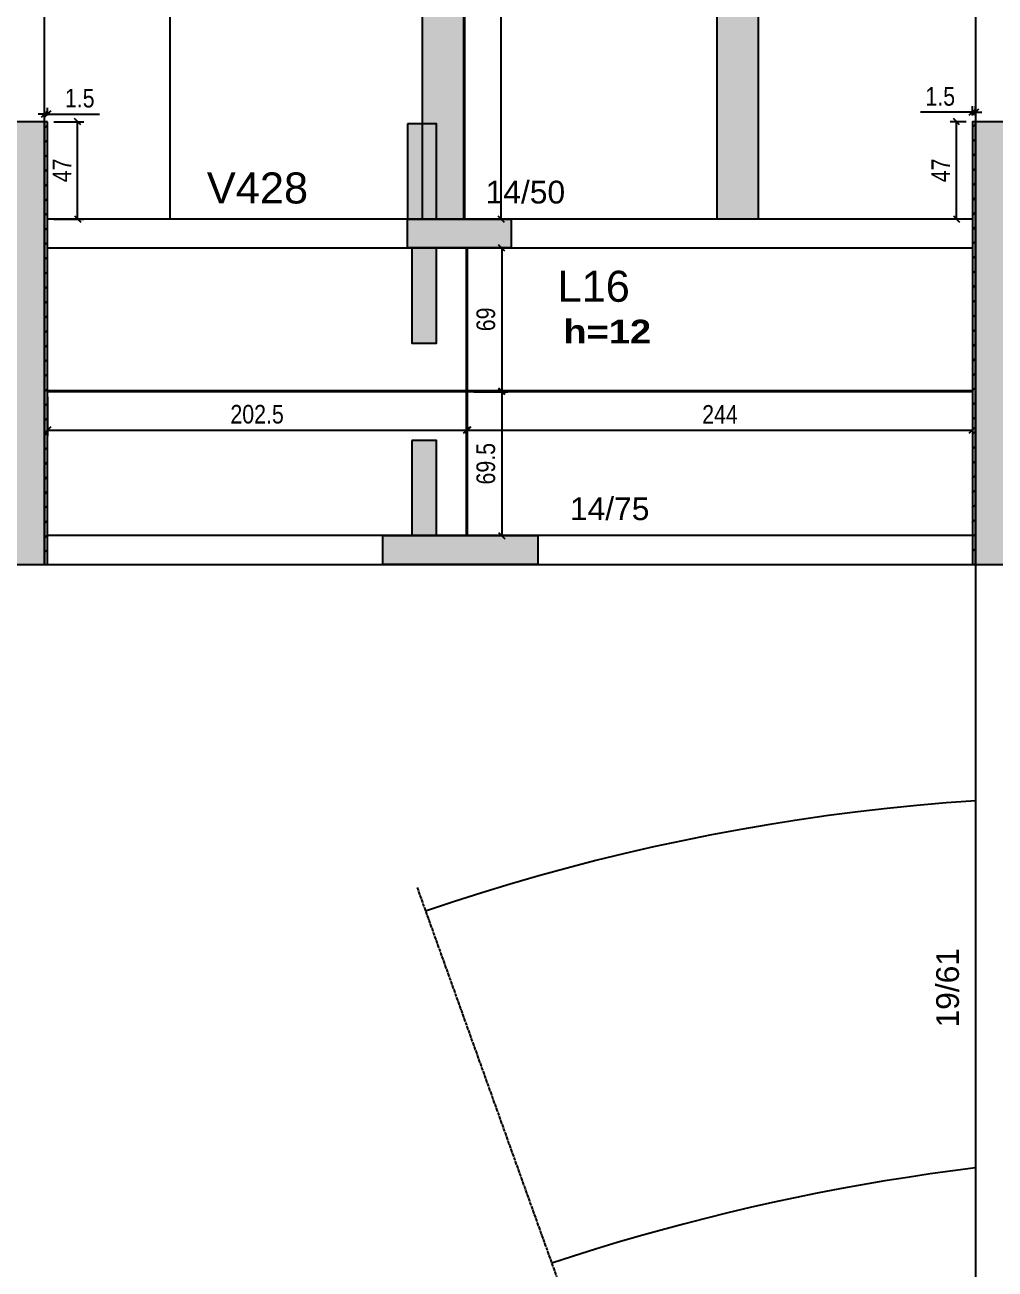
# Model space of a CAD drawing. Extents: x 3022 to 8661, y -614 to 3008.
# Drawn here: x 5204 to 5673, y 53 to 655 of the extents above; entities that cross this region are included whole.
import ezdxf

# ---------------------------------------------------------------- set-up
doc = ezdxf.new("R2010")
doc.units = 0
doc.header["$PDMODE"] = 34
doc.linetypes.add('ESTILO_TQS_0007', pattern=[2.1, 1.5, -0.2, 0.2, -0.2])
for name, color, linetype in [('COTA', 241, 'Continuous'), ('MTH-DIM-VIGA', 3, 'Continuous'), ('MTH-EIXO-217', 8, 'Continuous'), ('MTH-FACE-VIGA', 7, 'Continuous'), ('MTH-LINHA-SEÇÃO', 16, 'Continuous'), ('MTH-PILAR-SEGUE', 5, 'Continuous'), ('MTH-SOMBRA21', 150, 'Continuous'), ('MTH-SOMBRA25', 253, 'Continuous'), ('MTH-TIT1-VIGA', 5, 'Continuous'), ('MTH-TXT-NEGRITO', 5, 'Continuous'), ('Painéis', 200, 'Continuous')]:
    doc.layers.add(name, color=color, linetype=linetype)
doc.layers.add('Hachura', color=251, linetype='Continuous', lineweight=9)
doc.styles.add('COTA TECNICA-50', font='techl___.ttf', dxfattribs={"height": 9})
doc.styles.add('TQS_ARIAL', font='arial.ttf')
doc.styles.add('TQS_ARIAL_BLACK', font='ariblk.ttf')
doc.dimstyles.new('COTA PAINEL-50', dxfattribs={"dimtxt": 9, "dimasz": 3, "dimexe": 3, "dimexo": 3, "dimgap": 3, "dimtad": 1, "dimdec": 1, "dimzin": 12, "dimdsep": 46, "dimtxsty": 'COTA TECNICA-50', "dimblk1": 'OBLIQUE', "dimblk2": 'OBLIQUE', "dimsah": 1, "dimcen": 0.9, "dimclrd": 4, "dimclre": 4, "dimclrt": 240, "dimadec": 1, "dimazin": 3, "dimtfac": 1, "dimtdec": 1, "dimtmove": 0, "dimatfit": 3, "dimfxl": 1, "dimtolj": 1, "dimtzin": 12, "dimarcsym": 0})

# ---------------------------------------------------------------- blocks, each defined once
blk = doc.blocks.new('_Oblique')
at = {"color": 0, "linetype": 'ByBlock', "lineweight": -2}
blk.add_line((-0.5, -0.5), (0.5, 0.5), dxfattribs=at)
blk = doc.blocks.new('*D277')
at = {"layer": 'COTA', "color": 4, "lineweight": -2, "transparency": 16777216}
for p, q in [((5214.58, 474.75), (5214.58, 455.77)), ((5417.08, 474.75), (5417.08, 455.77)), ((5214.58, 458.77), (5417.08, 458.77))]:
    blk.add_line(p, q, dxfattribs=at)
at = {"layer": 'Defpoints', "color": 0, "transparency": 16777216}
for p in [(5214.58, 477.75), (5417.08, 477.75), (5417.08, 458.77)]:
    blk.add_point(p, dxfattribs=at)
at = {"layer": 'COTA', "color": 4, "lineweight": -2, "transparency": 16777216, "xscale": 3, "yscale": 3, "zscale": 3, "rotation": 180}
blk.add_blockref('_Oblique', (5214.58, 458.77), dxfattribs=at)
at = {"layer": 'COTA', "color": 4, "lineweight": -2, "transparency": 16777216, "xscale": 3, "yscale": 3, "zscale": 3}
blk.add_blockref('_Oblique', (5417.08, 458.77), dxfattribs=at)
at = {"layer": 'COTA', "color": 240, "transparency": 16777216, "insert": (5315.83, 466.37), "char_height": 9, "attachment_point": 5, "style": 'COTA TECNICA-50'}
blk.add_mtext('\\A1;202.5', dxfattribs=at)
blk = doc.blocks.new('*D278')
at = {"layer": 'COTA', "color": 4, "lineweight": -2, "transparency": 16777216}
for p, q in [((5661.58, 474.75), (5661.58, 455.77)), ((5417.58, 448.75), (5417.58, 461.77)), ((5417.58, 458.77), (5661.58, 458.77))]:
    blk.add_line(p, q, dxfattribs=at)
at = {"layer": 'Defpoints', "color": 0, "transparency": 16777216}
for p in [(5661.58, 477.75), (5661.58, 458.77), (5417.58, 445.75)]:
    blk.add_point(p, dxfattribs=at)
at = {"layer": 'COTA', "color": 4, "lineweight": -2, "transparency": 16777216, "xscale": 3, "yscale": 3, "zscale": 3, "rotation": 180}
blk.add_blockref('_Oblique', (5417.58, 458.77), dxfattribs=at)
at = {"layer": 'COTA', "color": 4, "lineweight": -2, "transparency": 16777216, "xscale": 3, "yscale": 3, "zscale": 3}
blk.add_blockref('_Oblique', (5661.58, 458.77), dxfattribs=at)
at = {"layer": 'COTA', "color": 240, "transparency": 16777216, "insert": (5539.58, 466.34), "char_height": 9, "attachment_point": 5, "style": 'COTA TECNICA-50'}
blk.add_mtext('\\A1;244', dxfattribs=at)
blk = doc.blocks.new('*D279')
at = {"layer": 'COTA', "color": 4, "lineweight": -2, "transparency": 16777216}
for p, q in [((5420.58, 546.75), (5437.05, 546.75)), ((5434.05, 546.75), (5434.05, 477.75)), ((5420.58, 477.75), (5437.05, 477.75))]:
    blk.add_line(p, q, dxfattribs=at)
at = {"layer": 'Defpoints', "color": 0, "transparency": 16777216}
for p in [(5417.58, 546.75), (5417.58, 477.75), (5434.05, 477.75)]:
    blk.add_point(p, dxfattribs=at)
at = {"layer": 'COTA', "color": 4, "lineweight": -2, "transparency": 16777216, "xscale": 3, "yscale": 3, "zscale": 3}
for p, rotation in [((5434.05, 546.75), 90), ((5434.05, 477.75), 270)]:
    blk.add_blockref('_Oblique', p, dxfattribs=dict(at, rotation=rotation))
at = {"layer": 'COTA', "color": 240, "transparency": 16777216, "insert": (5426.43, 512.25), "char_height": 9, "attachment_point": 5, "rotation": 90, "style": 'COTA TECNICA-50'}
blk.add_mtext('\\A1;69', dxfattribs=at)
blk = doc.blocks.new('*D280')
at = {"layer": 'COTA', "color": 4, "lineweight": -2, "transparency": 16777216}
for p, q in [((5420.58, 477.25), (5437.05, 477.25)), ((5434.05, 477.25), (5434.05, 407.75)), ((5420.58, 407.75), (5437.05, 407.75))]:
    blk.add_line(p, q, dxfattribs=at)
at = {"layer": 'Defpoints', "color": 0, "transparency": 16777216}
for p in [(5417.58, 477.25), (5417.58, 407.75), (5434.05, 407.75)]:
    blk.add_point(p, dxfattribs=at)
at = {"layer": 'COTA', "color": 4, "lineweight": -2, "transparency": 16777216, "xscale": 3, "yscale": 3, "zscale": 3}
for p, rotation in [((5434.05, 477.25), 90), ((5434.05, 407.75), 270)]:
    blk.add_blockref('_Oblique', p, dxfattribs=dict(at, rotation=rotation))
at = {"layer": 'COTA', "color": 240, "transparency": 16777216, "insert": (5426.42, 442.5), "char_height": 9, "attachment_point": 5, "rotation": 90, "style": 'COTA TECNICA-50'}
blk.add_mtext('\\A1;69.5', dxfattribs=at)
blk = doc.blocks.new('*D289')
at = {"layer": 'COTA', "color": 4, "lineweight": -2, "transparency": 16777216}
blk.add_line((5433.71, 804.75), (5433.71, 560.75), dxfattribs=at)
at = {"layer": 'Defpoints', "color": 0, "transparency": 16777216}
for p in [(5433.71, 804.75), (5433.71, 560.75), (5433.71, 560.75)]:
    blk.add_point(p, dxfattribs=at)
at = {"layer": 'COTA', "color": 4, "lineweight": -2, "transparency": 16777216, "xscale": 3, "yscale": 3, "zscale": 3}
for p, rotation in [((5433.71, 804.75), 90), ((5433.71, 560.75), 270)]:
    blk.add_blockref('_Oblique', p, dxfattribs=dict(at, rotation=rotation))
at = {"layer": 'COTA', "color": 240, "transparency": 16777216, "insert": (5426.15, 682.75), "char_height": 9, "attachment_point": 5, "rotation": 90, "style": 'COTA TECNICA-50'}
blk.add_mtext('\\A1;244', dxfattribs=at)
blk = doc.blocks.new('*D292')
at = {"layer": 'COTA', "color": 4, "lineweight": -2, "transparency": 16777216}
for p, q in [((5658.58, 607.75), (5650.88, 607.75)), ((5653.88, 560.75), (5653.88, 607.75)), ((5658.58, 560.75), (5650.88, 560.75))]:
    blk.add_line(p, q, dxfattribs=at)
at = {"layer": 'Defpoints', "color": 0, "transparency": 16777216}
for p in [(5653.88, 607.75), (5661.58, 607.75), (5661.58, 560.75)]:
    blk.add_point(p, dxfattribs=at)
at = {"layer": 'COTA', "color": 4, "lineweight": -2, "transparency": 16777216, "xscale": 3, "yscale": 3, "zscale": 3}
for p, rotation in [((5653.88, 607.75), 90), ((5653.88, 560.75), 270)]:
    blk.add_blockref('_Oblique', p, dxfattribs=dict(at, rotation=rotation))
at = {"layer": 'COTA', "color": 240, "transparency": 16777216, "insert": (5646.32, 584.25), "char_height": 9, "attachment_point": 5, "rotation": 90, "style": 'COTA TECNICA-50'}
blk.add_mtext('\\A1;47', dxfattribs=at)
blk = doc.blocks.new('*D293')
at = {"layer": 'COTA', "color": 4, "lineweight": -2, "transparency": 16777216}
for p, q in [((5661.58, 610.75), (5661.58, 615.35)), ((5663.08, 610.75), (5663.08, 615.35)), ((5661.58, 612.35), (5636.52, 612.35)), ((5663.08, 612.35), (5661.58, 612.35)), ((5663.08, 612.35), (5666.08, 612.35))]:
    blk.add_line(p, q, dxfattribs=at)
at = {"layer": 'Defpoints', "color": 0, "transparency": 16777216}
for p in [(5661.58, 612.35), (5661.58, 607.75), (5663.08, 607.75)]:
    blk.add_point(p, dxfattribs=at)
at = {"layer": 'COTA', "color": 4, "lineweight": -2, "transparency": 16777216, "xscale": 3, "yscale": 3, "zscale": 3}
blk.add_blockref('_Oblique', (5661.58, 612.35), dxfattribs=at)
at = {"layer": 'COTA', "color": 4, "lineweight": -2, "transparency": 16777216, "xscale": 3, "yscale": 3, "zscale": 3, "rotation": 180}
blk.add_blockref('_Oblique', (5663.08, 612.35), dxfattribs=at)
at = {"layer": 'COTA', "color": 240, "transparency": 16777216, "insert": (5646.05, 619.95), "char_height": 9, "attachment_point": 5, "style": 'COTA TECNICA-50'}
blk.add_mtext('\\A1;1.5', dxfattribs=at)
blk = doc.blocks.new('*D296')
at = {"layer": 'COTA', "color": 4, "lineweight": -2, "transparency": 16777216}
for p, q in [((5217.58, 607.75), (5232.07, 607.75)), ((5229.07, 560.75), (5229.07, 607.75)), ((5217.58, 560.75), (5232.07, 560.75))]:
    blk.add_line(p, q, dxfattribs=at)
at = {"layer": 'Defpoints', "color": 0, "transparency": 16777216}
for p in [(5214.58, 607.75), (5229.07, 607.75), (5214.58, 560.75)]:
    blk.add_point(p, dxfattribs=at)
at = {"layer": 'COTA', "color": 4, "lineweight": -2, "transparency": 16777216, "xscale": 3, "yscale": 3, "zscale": 3}
for p, rotation in [((5229.07, 607.75), 90), ((5229.07, 560.75), 270)]:
    blk.add_blockref('_Oblique', p, dxfattribs=dict(at, rotation=rotation))
at = {"layer": 'COTA', "color": 240, "transparency": 16777216, "insert": (5221.5, 584.25), "char_height": 9, "attachment_point": 5, "rotation": 90, "style": 'COTA TECNICA-50'}
blk.add_mtext('\\A1;47', dxfattribs=at)
blk = doc.blocks.new('*D297')
at = {"layer": 'COTA', "color": 4, "lineweight": -2, "transparency": 16777216}
for p, q in [((5213.08, 610.75), (5213.08, 614.48)), ((5214.58, 610.75), (5214.58, 614.48)), ((5213.08, 611.48), (5210.08, 611.48)), ((5213.08, 611.48), (5214.58, 611.48)), ((5214.58, 611.48), (5239.63, 611.48))]:
    blk.add_line(p, q, dxfattribs=at)
at = {"layer": 'Defpoints', "color": 0, "transparency": 16777216}
for p in [(5213.08, 607.75), (5214.58, 611.48), (5214.58, 607.75)]:
    blk.add_point(p, dxfattribs=at)
at = {"layer": 'COTA', "color": 4, "lineweight": -2, "transparency": 16777216, "xscale": 3, "yscale": 3, "zscale": 3}
blk.add_blockref('_Oblique', (5213.08, 611.48), dxfattribs=at)
at = {"layer": 'COTA', "color": 4, "lineweight": -2, "transparency": 16777216, "xscale": 3, "yscale": 3, "zscale": 3, "rotation": 180}
blk.add_blockref('_Oblique', (5214.58, 611.48), dxfattribs=at)
at = {"layer": 'COTA', "color": 240, "transparency": 16777216, "insert": (5230.1, 619.08), "char_height": 9, "attachment_point": 5, "style": 'COTA TECNICA-50'}
blk.add_mtext('\\A1;1.5', dxfattribs=at)

msp = doc.modelspace()

# ---------------------------------------------------------------- hatches: boundary and pattern name
at = {"layer": 'Hachura'}
h = msp.add_hatch(color=256, dxfattribs=at)
h.dxf.hatch_style = 1
h.paths.add_polyline_path([(5415.58, 560.75), (5395.58, 560.75), (5395.58, 804.75), (5415.58, 804.75)])
h.paths.add_polyline_path([(5415.58, 804.75), (5395.58, 804.75), (5395.58, 1048.75), (5415.58, 1048.75)])
h.paths.add_polyline_path([(5415.58, 1048.75), (5395.58, 1048.75), (5395.58, 1196.75), (5415.58, 1196.75)])
h.paths.add_polyline_path([(5558.08, 804.75), (5538.08, 804.75), (5538.08, 1048.75), (5558.08, 1048.75)])
h.paths.add_polyline_path([(5558.08, 560.75), (5538.08, 560.75), (5538.08, 804.75), (5558.08, 804.75)])
h.paths.add_polyline_path([(5558.08, 1188.75), (5538.08, 1188.75), (5538.08, 1048.75), (5558.08, 1048.75)])

# ---------------------------------------------------------------- linework, layer by layer
at = {"layer": 'MTH-EIXO-217', "linetype": 'ESTILO_TQS_0007'}
msp.add_line((5393.14, 237.81), (5468.23, 28.35), dxfattribs=at)
at = {"layer": 'MTH-FACE-VIGA', "linetype": 'Continuous'}
for p, q in [((5663.08, 1188.75), (5663.08, 607.75)), ((5213.08, 607.75), (5213.08, 1050.75)), ((5213.08, 604.63), (5214.56, 606.12)), ((5214.56, 606.12), (5214.58, 606.13)), ((5661.58, 605.09), (5663.07, 606.58)), ((5213.08, 597.56), (5214.51, 599)), ((5214.51, 599), (5214.58, 599.06)), ((5661.58, 598.02), (5663.02, 599.46)), ((5663.02, 599.46), (5663.08, 599.52)), ((5213.08, 590.49), (5214.46, 591.88)), ((5214.46, 591.88), (5214.58, 591.99)), ((5661.58, 590.95), (5662.97, 592.34)), ((5662.97, 592.34), (5663.08, 592.45)), ((5213.08, 583.42), (5214.41, 584.76)), ((5214.41, 584.76), (5214.58, 584.92)), ((5661.58, 583.88), (5662.92, 585.22)), ((5662.92, 585.22), (5663.08, 585.38)), ((5213.08, 576.35), (5214.36, 577.64)), ((5214.36, 577.64), (5214.58, 577.85)), ((5661.58, 576.81), (5662.87, 578.1)), ((5662.87, 578.1), (5663.08, 578.31)), ((5662.82, 570.98), (5663.08, 571.24)), ((5213.08, 569.28), (5214.31, 570.52)), ((5214.31, 570.52), (5214.58, 570.78)), ((5661.58, 569.74), (5662.82, 570.98)), ((5213.08, 562.21), (5214.27, 563.39)), ((5214.27, 563.39), (5214.58, 563.71)), ((5661.58, 560.75), (5214.58, 560.75)), ((5661.58, 562.66), (5662.77, 563.86)), ((5662.77, 563.86), (5663.08, 564.16)), ((5213.08, 555.13), (5214.22, 556.27)), ((5214.22, 556.27), (5214.58, 556.63)), ((5661.58, 555.59), (5662.72, 556.74)), ((5662.72, 556.74), (5663.08, 557.09)), ((5213.08, 548.06), (5214.17, 549.15)), ((5214.17, 549.15), (5214.58, 549.56)), ((5661.58, 548.52), (5662.67, 549.62)), ((5662.67, 549.62), (5663.08, 550.02)), ((5213.08, 540.99), (5214.12, 542.03)), ((5214.12, 542.03), (5214.58, 542.49)), ((5214.58, 546.75), (5661.58, 546.75)), ((5661.58, 541.45), (5662.62, 542.49)), ((5662.62, 542.49), (5663.08, 542.95)), ((5214.07, 534.91), (5214.58, 535.42)), ((5661.58, 534.38), (5662.57, 535.37)), ((5662.57, 535.37), (5663.08, 535.88)), ((5213.08, 533.92), (5214.07, 534.91)), ((5213.08, 526.85), (5214.02, 527.79)), ((5214.02, 527.79), (5214.58, 528.35)), ((5661.58, 527.31), (5662.52, 528.25)), ((5662.52, 528.25), (5663.08, 528.81)), ((5213.08, 519.78), (5213.97, 520.67)), ((5213.97, 520.67), (5214.58, 521.28)), ((5661.58, 520.24), (5662.47, 521.13)), ((5662.47, 521.13), (5663.08, 521.74)), ((5213.08, 512.71), (5213.92, 513.55)), ((5213.92, 513.55), (5214.58, 514.21)), ((5661.58, 513.17), (5662.42, 514.01)), ((5662.42, 514.01), (5663.08, 514.67)), ((5213.08, 505.64), (5213.87, 506.43)), ((5213.87, 506.43), (5214.58, 507.14)), ((5661.58, 506.1), (5662.37, 506.89)), ((5662.37, 506.89), (5663.08, 507.6)), ((5213.08, 498.57), (5213.82, 499.31)), ((5213.82, 499.31), (5214.58, 500.07)), ((5661.58, 499.03), (5662.32, 499.77)), ((5662.32, 499.77), (5663.08, 500.53)), ((5213.77, 492.19), (5214.58, 493)), ((5662.27, 492.65), (5663.08, 493.45)), ((5213.08, 491.5), (5213.77, 492.19)), ((5661.58, 491.95), (5662.27, 492.65)), ((5213.08, 484.42), (5213.72, 485.06)), ((5213.72, 485.06), (5214.58, 485.92)), ((5661.58, 484.88), (5662.22, 485.53)), ((5662.22, 485.53), (5663.08, 486.38)), ((5213.08, 477.35), (5213.67, 477.94)), ((5213.67, 477.94), (5214.58, 478.85)), ((5661.58, 477.81), (5662.17, 478.41)), ((5662.17, 478.41), (5663.08, 479.31)), ((5213.08, 470.28), (5213.62, 470.82)), ((5213.62, 470.82), (5214.58, 471.78)), ((5661.58, 470.74), (5662.12, 471.28)), ((5662.12, 471.28), (5663.08, 472.24)), ((5213.08, 463.21), (5213.57, 463.7)), ((5213.57, 463.7), (5214.58, 464.71)), ((5661.58, 463.67), (5662.07, 464.16)), ((5662.07, 464.16), (5663.08, 465.17)), ((5213.52, 456.58), (5214.58, 457.64)), ((5661.58, 456.6), (5662.02, 457.04)), ((5662.02, 457.04), (5663.08, 458.1)), ((5213.08, 456.14), (5213.52, 456.58)), ((5661.97, 449.92), (5663.08, 451.03)), ((5213.08, 449.07), (5213.47, 449.46)), ((5213.47, 449.46), (5214.58, 450.57)), ((5661.58, 449.53), (5661.97, 449.92)), ((5213.08, 442), (5213.42, 442.34)), ((5213.42, 442.34), (5214.58, 443.5)), ((5661.58, 442.46), (5661.92, 442.8)), ((5661.92, 442.8), (5663.08, 443.96)), ((5213.08, 434.93), (5213.37, 435.22)), ((5213.37, 435.22), (5214.58, 436.43)), ((5661.58, 435.39), (5661.87, 435.68)), ((5661.87, 435.68), (5663.08, 436.89)), ((5213.08, 427.86), (5213.32, 428.1)), ((5213.32, 428.1), (5214.58, 429.36)), ((5661.58, 428.31), (5661.82, 428.56)), ((5661.82, 428.56), (5663.08, 429.81)), ((5213.08, 420.78), (5213.27, 420.98)), ((5213.27, 420.98), (5214.58, 422.28)), ((5661.58, 421.24), (5661.77, 421.44)), ((5661.77, 421.44), (5663.08, 422.74)), ((5213.22, 413.85), (5214.58, 415.21)), ((5661.72, 414.32), (5663.08, 415.67)), ((5213.08, 413.71), (5213.22, 413.85)), ((5661.58, 414.17), (5661.72, 414.32)), ((5213.08, 406.64), (5213.17, 406.73)), ((5213.17, 406.73), (5214.58, 408.14)), ((5661.58, 407.75), (5214.58, 407.75)), ((5661.58, 407.1), (5661.67, 407.2)), ((5661.67, 407.2), (5663.08, 408.6)), ((5213.08, 399.57), (5213.12, 399.61)), ((5213.12, 399.61), (5214.58, 401.07)), ((5661.58, 400.03), (5661.62, 400.07)), ((5661.62, 400.07), (5663.08, 401.53)), ((5213.08, 393.75), (5663.08, 393.75)), ((5214.33, 393.75), (5214.58, 394)), ((5662.37, 393.75), (5663.08, 394.46)), ((5663.08, 393.75), (5663.08, -26.75))]:
    msp.add_line(p, q, dxfattribs=at)
for points in [[(5214.58, 607.75), (5213.08, 607.75), (5213.08, 393.75), (5214.58, 393.75), (5214.58, 607.75)], [(5663.08, 607.75), (5661.58, 607.75), (5661.58, 393.75), (5663.08, 393.75), (5663.08, 607.75)], [(5663.25, 279.69), (5648.97, 278.65), (5634.71, 277.4), (5620.46, 275.96), (5606.23, 274.32), (5592.03, 272.48), (5577.86, 270.44), (5563.71, 268.21), (5549.6, 265.79), (5535.52, 263.16), (5521.48, 260.35), (5507.48, 257.34), (5493.52, 254.13), (5479.61, 250.73), (5465.75, 247.14), (5451.94, 243.36), (5438.18, 239.39), (5424.48, 235.23), (5410.83, 230.87), (5397.25, 226.33)], [(5663.08, 102.25), (5652.1, 100.84), (5641.14, 99.32), (5630.19, 97.69), (5619.26, 95.94), (5608.35, 94.07), (5597.46, 92.1), (5586.59, 90.01), (5575.75, 87.8), (5564.93, 85.49), (5554.13, 83.06), (5543.36, 80.52), (5532.61, 77.87), (5521.89, 75.1), (5511.21, 72.23), (5500.55, 69.24), (5489.92, 66.14), (5479.33, 62.94), (5468.77, 59.62), (5458.25, 56.19)]]:
    msp.add_lwpolyline(points, dxfattribs=at)
at = {"layer": 'MTH-LINHA-SEÇÃO', "linetype": 'Continuous'}
for points in [[(5388.59, 606.75), (5388.59, 560.75), (5402.59, 560.75), (5402.59, 606.75), (5388.59, 606.75)], [(5438.59, 546.75), (5388.59, 546.75), (5388.59, 560.75), (5438.59, 560.75), (5438.59, 546.75)], [(5390.59, 546.75), (5390.59, 500.75), (5402.59, 500.75), (5402.59, 546.75), (5390.59, 546.75)], [(5390.59, 453.75), (5390.59, 407.75), (5402.59, 407.75), (5402.59, 453.75), (5390.59, 453.75)], [(5451.59, 393.75), (5376.59, 393.75), (5376.59, 407.75), (5451.59, 407.75), (5451.59, 393.75)]]:
    msp.add_lwpolyline(points, dxfattribs=at)
at = {"layer": 'MTH-PILAR-SEGUE', "linetype": 'Continuous'}
for points in [[(5194.08, 393.75), (5213.08, 393.75), (5213.08, 607.75), (5194.08, 607.75), (5194.08, 393.75)], [(5663.08, 393.75), (5682.08, 393.75), (5682.08, 607.75), (5663.08, 607.75), (5663.08, 393.75)]]:
    msp.add_lwpolyline(points, dxfattribs=at)
at = {"layer": 'MTH-SOMBRA21', "linetype": 'Continuous'}
for points in [[(5388.59, 606.75), (5388.59, 560.75), (5402.59, 560.75)], [(5388.59, 606.75), (5402.59, 560.75), (5402.59, 606.75)], [(5388.59, 606.75), (5402.59, 606.75), (5388.59, 606.75)], [(5438.59, 546.75), (5388.59, 546.75), (5388.59, 560.75)], [(5438.59, 546.75), (5388.59, 560.75), (5438.59, 560.75)], [(5438.59, 546.75), (5438.59, 560.75), (5438.59, 546.75)], [(5390.59, 546.75), (5390.59, 500.75), (5402.59, 500.75)], [(5390.59, 546.75), (5402.59, 500.75), (5402.59, 546.75)], [(5390.59, 546.75), (5402.59, 546.75), (5390.59, 546.75)], [(5390.59, 453.75), (5390.59, 407.75), (5402.59, 407.75)], [(5390.59, 453.75), (5402.59, 407.75), (5402.59, 453.75)], [(5390.59, 453.75), (5402.59, 453.75), (5390.59, 453.75)], [(5451.59, 393.75), (5376.59, 393.75), (5376.59, 407.75)], [(5451.59, 393.75), (5376.59, 407.75), (5451.59, 407.75)], [(5451.59, 393.75), (5451.59, 407.75), (5451.59, 393.75)]]:
    msp.add_solid(points, dxfattribs=at)
at = {"layer": 'MTH-SOMBRA25', "linetype": 'Continuous'}
for points in [[(5194.08, 393.75), (5213.08, 393.75), (5213.08, 607.75)], [(5194.08, 393.75), (5213.08, 607.75), (5194.08, 607.75)], [(5663.08, 393.75), (5682.08, 393.75), (5682.08, 607.75)], [(5663.08, 393.75), (5682.08, 607.75), (5663.08, 607.75)], [(5663.08, 393.75), (5663.08, 607.75), (5663.08, 393.75)]]:
    msp.add_solid(points, dxfattribs=at)
at = {"layer": 'Painéis'}
for p, q in [((5273.58, 1196.75), (5273.58, 560.75)), ((5395.58, 1196.75), (5395.58, 560.75)), ((5415.58, 1196.75), (5415.58, 560.75)), ((5416.08, 1196.75), (5416.08, 560.75)), ((5538.08, 1188.75), (5538.08, 560.75)), ((5558.08, 1188.75), (5558.08, 560.75)), ((5417.08, 407.75), (5417.08, 546.75)), ((5417.58, 407.75), (5417.58, 546.75)), ((5661.58, 477.75), (5214.58, 477.75)), ((5661.58, 477.25), (5214.58, 477.25))]:
    msp.add_line(p, q, dxfattribs=at)

# ---------------------------------------------------------------- texts
at = {"layer": 'MTH-DIM-VIGA', "linetype": 'Continuous', "style": 'TQS_ARIAL'}
for s, p in [('14/50', (5426.28, 568.25)), ('14/75', (5467.03, 415.25))]:
    msp.add_text(s, height=11, dxfattribs=at).set_placement(p)
msp.add_text('19/61', height=11, rotation=90, dxfattribs=at).set_placement((5655.08, 170.07))
at = {"layer": 'MTH-TIT1-VIGA', "linetype": 'Continuous', "style": 'TQS_ARIAL'}
for s, p in [('V428', (5291.54, 568.25)), ('L16', (5461.05, 520.75))]:
    msp.add_text(s, height=15, dxfattribs=at).set_placement(p)
at = {"layer": 'MTH-TXT-NEGRITO', "color": 3, "linetype": 'Continuous', "style": 'TQS_ARIAL_BLACK'}
msp.add_text('h=12', height=11.5, dxfattribs=at).set_placement((5463.86, 500.6))

# ---------------------------------------------------------------- dimensions: what is measured, and where the dimension line sits
at = {"layer": 'COTA'}
dim = msp.add_linear_dim(base=(5433.71, 560.75), p1=(5433.71, 804.75), p2=(5433.71, 560.75), angle=270, dimstyle='COTA PAINEL-50', override={"dimtmove": 1}, dxfattribs=at)
dim.commit()
dim.dimension.update_dxf_attribs({"geometry": '*D289', "text_midpoint": (5426.15, 682.75)})
for base, p1, p2, picture, middle in [((5661.58, 612.35), (5663.08, 607.75), (5661.58, 607.75), '*D293', (5646.05, 619.95)), ((5214.58, 611.48), (5213.08, 607.75), (5214.58, 607.75), '*D297', (5230.1, 619.08)), ((5417.08, 458.77), (5214.58, 477.75), (5417.08, 477.75), '*D277', (5315.83, 466.37)), ((5661.58, 458.77), (5417.58, 445.75), (5661.58, 477.75), '*D278', (5539.58, 466.34))]:
    dim = msp.add_linear_dim(base=base, p1=p1, p2=p2, dimstyle='COTA PAINEL-50', dxfattribs=at)
    dim.commit()
    dim.dimension.update_dxf_attribs({"geometry": picture, "text_midpoint": middle})
for base, p1, p2, angle, picture, middle in [((5229.07, 607.75), (5214.58, 560.75), (5214.58, 607.75), 90, '*D296', (5221.5, 584.25)), ((5653.88, 607.75), (5661.58, 560.75), (5661.58, 607.75), 90, '*D292', (5646.32, 584.25)), ((5434.05, 477.75), (5417.58, 546.75), (5417.58, 477.75), 270, '*D279', (5426.43, 512.25)), ((5434.05, 407.75), (5417.58, 477.25), (5417.58, 407.75), 270, '*D280', (5426.42, 442.5))]:
    dim = msp.add_linear_dim(base=base, p1=p1, p2=p2, angle=angle, dimstyle='COTA PAINEL-50', dxfattribs=at)
    dim.commit()
    dim.dimension.update_dxf_attribs({"geometry": picture, "text_midpoint": middle})

doc.saveas('drawing.dxf')
